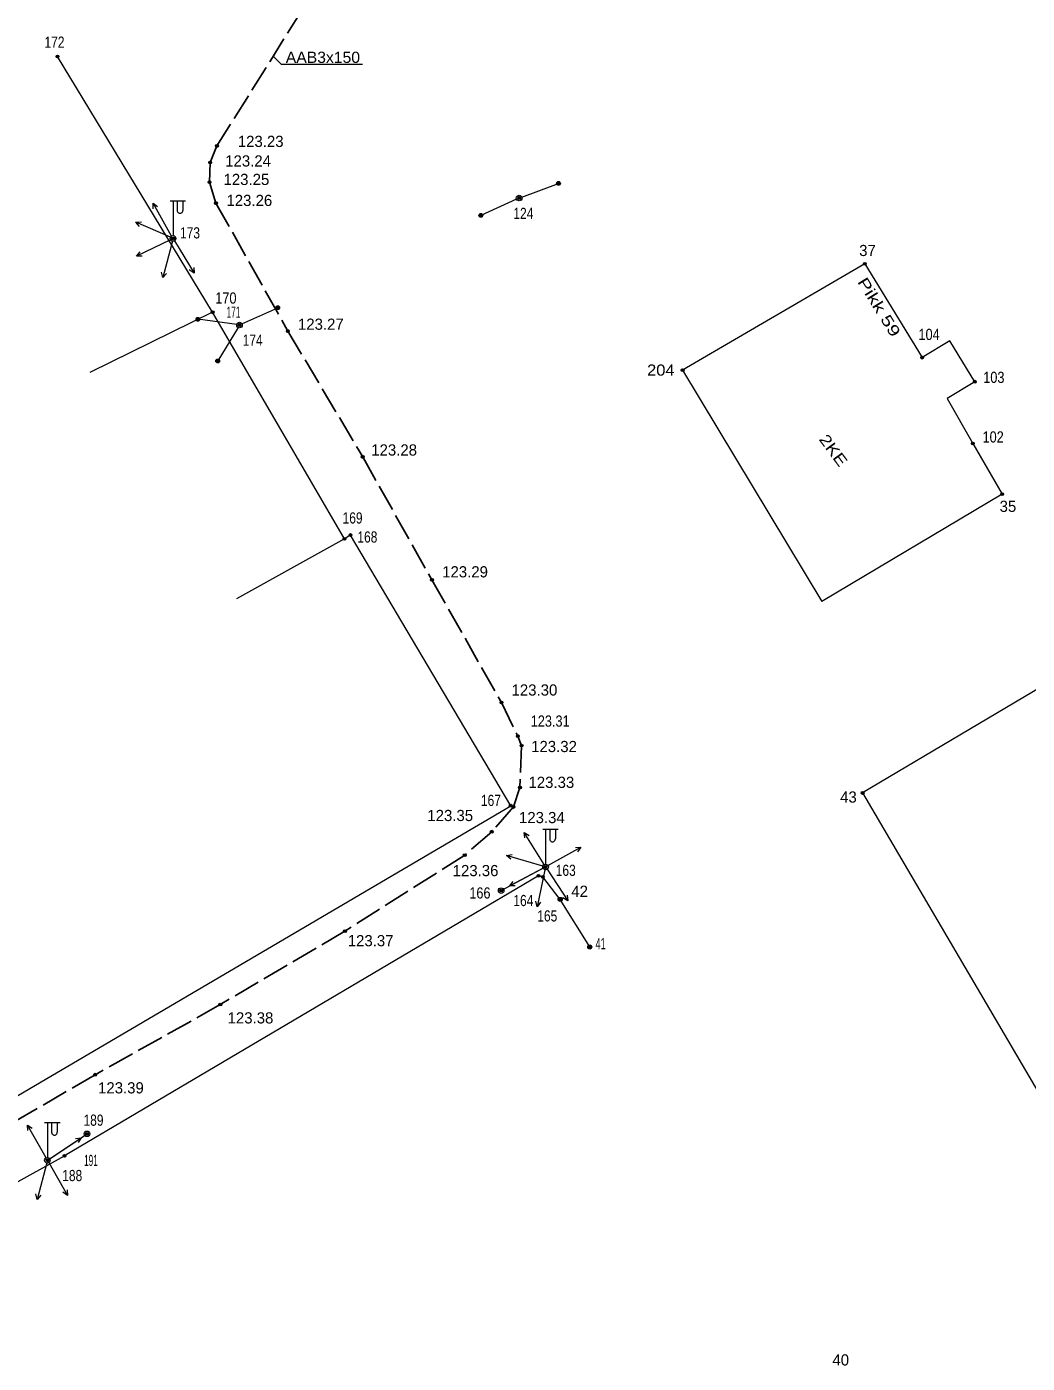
# Model space of a CAD drawing. Extents: x 641497 to 641817, y 6456998 to 6457475.
# Drawn here: x 641606.2 to 641677.7, y 6457091.9 to 6457187.4 of the extents above; entities that cross this region are included whole.
import ezdxf
from ezdxf.enums import TextEntityAlignment as Align

# ---------------------------------------------------------------- set-up
doc = ezdxf.new("R2010")
doc.units = 0
doc.header["$LTSCALE"] = 0.32
doc.header["$PDMODE"] = 32
doc.header["$PDSIZE"] = 0.16
doc.linetypes.add('LONG_DASHED', pattern=[7.5, 6, -1.5])
for name, color, linetype, lineweight in [('1', 7, 'Continuous', 13), ('11', 7, 'Continuous', 13), ('12', 7, 'Continuous', 13), ('13', 7, 'Continuous', 13), ('21', 7, 'Continuous', 13), ('28', 7, 'Continuous', 13), ('49', 7, 'Continuous', 13), ('54', 7, 'Continuous', 13), ('57', 7, 'Continuous', 13)]:
    doc.layers.add(name, color=color, linetype=linetype, lineweight=lineweight)
doc.layers.add('62', color=7, linetype='Continuous')

msp = doc.modelspace()

# ---------------------------------------------------------------- hatches: boundary and pattern name
at = {"layer": '28'}
for points in [[(641644.4679, 6457125.02, 1), (641644.1721, 6457125.02, 1)], [(641646.5779, 6457121.62, 1), (641646.2821, 6457121.62, 1)]]:
    msp.add_hatch(color=256, dxfattribs=at).paths.add_polyline_path(points)
at = {"layer": '54'}
for points in [[(641608.48, 6457185.28, 1), (641608.28, 6457185.28, 1)], [(641619.88, 6457178.88, 1), (641619.68, 6457178.88, 1)], [(641619.4, 6457177.69, 1), (641619.2, 6457177.69, 1)], [(641619.34, 6457176.29, 1), (641619.14, 6457176.29, 1)], [(641619.81, 6457174.8, 1), (641619.61, 6457174.8, 1)], [(641641.48, 6457175.16, 1), (641641.28, 6457175.16, 1)], [(641616.74, 6457172.27, 1), (641616.54, 6457172.27, 1)], [(641666.2, 6457170.46, 1), (641666, 6457170.46, 1)], [(641619.57, 6457167, 1), (641619.37, 6457167, 1)], [(641619.57, 6457167, 1), (641619.37, 6457167, 1)], [(641621.49, 6457166.08, 1), (641621.29, 6457166.08, 1)], [(641624.95, 6457165.65, 1), (641624.75, 6457165.65, 1)], [(641670.29, 6457163.75, 1), (641670.09, 6457163.75, 1)], [(641653.17, 6457162.86, 1), (641652.97, 6457162.86, 1)], [(641674.06, 6457162.03, 1), (641673.86, 6457162.03, 1)], [(641673.92, 6457157.61, 1), (641673.72, 6457157.61, 1)], [(641630.3, 6457156.65, 1), (641630.1, 6457156.65, 1)], [(641676.01, 6457153.99, 1), (641675.81, 6457153.99, 1)], [(641629, 6457150.79, 1), (641628.8, 6457150.79, 1)], [(641629.42, 6457151.07, 1), (641629.22, 6457151.07, 1)], [(641635.25, 6457147.86, 1), (641635.05, 6457147.86, 1)], [(641640.22, 6457139.09, 1), (641640.02, 6457139.09, 1)], [(641641.39, 6457136.7, 1), (641641.19, 6457136.7, 1)], [(641641.66, 6457136.01, 1), (641641.46, 6457136.01, 1)], [(641641.54, 6457133.01, 1), (641641.34, 6457133.01, 1)], [(641666.04, 6457132.63, 1), (641665.84, 6457132.63, 1)], [(641640.88, 6457131.72, 1), (641640.68, 6457131.72, 1)], [(641641.08, 6457131.63, 1), (641640.88, 6457131.63, 1)], [(641639.52, 6457129.86, 1), (641639.32, 6457129.86, 1)], [(641637.59, 6457128.18, 1), (641637.39, 6457128.18, 1)], [(641643.37, 6457127.34, 1), (641643.17, 6457127.34, 1)], [(641642.87, 6457126.71, 1), (641642.67, 6457126.71, 1)], [(641643.17, 6457126.64, 1), (641642.97, 6457126.64, 1)], [(641640.2, 6457125.65, 1), (641640, 6457125.65, 1)], [(641644.42, 6457125.02, 1), (641644.22, 6457125.02, 1)], [(641629.03, 6457122.75, 1), (641628.83, 6457122.75, 1)], [(641646.53, 6457121.62, 1), (641646.33, 6457121.62, 1)], [(641620.12, 6457117.5, 1), (641619.92, 6457117.5, 1)], [(641611.18, 6457112.49, 1), (641610.98, 6457112.49, 1)], [(641610.59, 6457108.26, 1), (641610.39, 6457108.26, 1)], [(641607.76, 6457106.37, 1), (641607.56, 6457106.37, 1)], [(641608.98, 6457106.69, 1), (641608.78, 6457106.69, 1)]]:
    msp.add_hatch(color=256, dxfattribs=at).paths.add_polyline_path(points)

# ---------------------------------------------------------------- linework, layer by layer
at = {"layer": '1'}
for p, q in [((641666.1, 6457170.46), (641653.07, 6457162.86)), ((641666.1, 6457170.46), (641670.19, 6457163.75)), ((641672.17, 6457164.96), (641670.19, 6457163.75)), ((641673.96, 6457162.03), (641672.17, 6457164.96)), ((641653.07, 6457162.86), (641663.02, 6457146.31)), ((641675.91, 6457153.99), (641663.02, 6457146.31))]:
    msp.add_line(p, q, dxfattribs=at)
msp.add_lwpolyline([(641673.96, 6457162.03), (641671.98, 6457160.82), (641673.82, 6457157.61), (641675.91, 6457153.99)], dxfattribs=at)
at = {"layer": '11'}
for p, q in [((641616.44, 6457174.97), (641617.54, 6457174.97)), ((641616.64, 6457174.97), (641616.64, 6457172.47)), ((641616.94, 6457174.97), (641616.94, 6457174.27)), ((641617.34, 6457174.97), (641617.34, 6457174.27)), ((641643.07, 6457130.04), (641644.17, 6457130.04)), ((641643.27, 6457130.04), (641643.27, 6457127.54)), ((641643.57, 6457130.04), (641643.57, 6457129.34)), ((641643.97, 6457130.04), (641643.97, 6457129.34)), ((641607.46, 6457109.07), (641608.56, 6457109.07)), ((641607.66, 6457109.07), (641607.66, 6457106.57)), ((641607.96, 6457109.07), (641607.96, 6457108.37)), ((641608.36, 6457109.07), (641608.36, 6457108.37))]:
    msp.add_line(p, q, dxfattribs=at)
for centre, radius in [((641616.64, 6457172.27), 0.2), ((641643.27, 6457127.34), 0.2), ((641640.1, 6457125.65), 0.1993), ((641610.49, 6457108.26), 0.1993), ((641607.66, 6457106.37), 0.2)]:
    msp.add_circle(centre, radius, dxfattribs=at)
for centre in [(641617.14, 6457174.2698), (641643.77, 6457129.3398), (641608.16, 6457108.3698)]:
    msp.add_arc(centre, 0.2, 179.93931, 0.0607, dxfattribs=at)
at = {"layer": '12'}
for p, q in [((641616.54, 6457172.44), (641615.21, 6457174.79)), ((641616.46, 6457172.35), (641613.98, 6457173.43)), ((641616.46, 6457172.18), (641614.03, 6457171)), ((641616.59, 6457172.08), (641615.9, 6457169.47)), ((641616.74, 6457172.1), (641618.15, 6457169.79)), ((641643.17, 6457127.51), (641641.75, 6457129.81)), ((641643.08, 6457127.4), (641640.49, 6457128.16)), ((641643.44, 6457127.44), (641645.8, 6457128.76)), ((641640.1, 6457125.65), (641643.27, 6457127.34)), ((641643.09, 6457127.25), (641640.71, 6457125.98)), ((641643.23, 6457127.14), (641642.66, 6457124.5)), ((641643.38, 6457127.17), (641644.87, 6457124.92)), ((641607.56, 6457106.54), (641606.23, 6457108.89)), ((641607.66, 6457106.37), (641610.49, 6457108.26)), ((641607.83, 6457106.48), (641610.07, 6457107.98)), ((641607.61, 6457106.18), (641606.92, 6457103.57)), ((641607.76, 6457106.2), (641609.1, 6457103.85))]:
    msp.add_line(p, q, dxfattribs=at)
for points in [[(641615.23, 6457174.39), (641615.21, 6457174.79), (641615.54, 6457174.56)], [(641614.24, 6457173.12), (641613.98, 6457173.43), (641614.39, 6457173.45)], [(641614.44, 6457171), (641614.03, 6457171), (641614.29, 6457171.32)], [(641618.12, 6457170.2), (641618.15, 6457169.79), (641617.8, 6457170.02)], [(641616.17, 6457169.77), (641615.9, 6457169.47), (641615.82, 6457169.87)], [(641641.79, 6457129.41), (641641.75, 6457129.81), (641642.1, 6457129.59)], [(641640.78, 6457127.89), (641640.49, 6457128.16), (641640.89, 6457128.23)], [(641645.4, 6457128.74), (641645.8, 6457128.76), (641645.56, 6457128.42)], [(641641.11, 6457125.99), (641640.71, 6457125.98), (641640.95, 6457126.31)], [(641644.82, 6457125.32), (641644.87, 6457124.92), (641644.51, 6457125.13)], [(641642.92, 6457124.82), (641642.66, 6457124.5), (641642.57, 6457124.9)], [(641606.25, 6457108.49), (641606.23, 6457108.89), (641606.57, 6457108.66)], [(641609.67, 6457107.93), (641610.07, 6457107.98), (641609.86, 6457107.63)], [(641609.08, 6457104.25), (641609.1, 6457103.85), (641608.76, 6457104.08)], [(641607.19, 6457103.87), (641606.92, 6457103.57), (641606.84, 6457103.97)]]:
    msp.add_lwpolyline(points, dxfattribs=at)
for centre in [(641616.64, 6457172.27), (641616.64, 6457172.27), (641616.64, 6457172.27), (641616.64, 6457172.27), (641616.64, 6457172.27), (641643.27, 6457127.34), (641643.27, 6457127.34), (641643.27, 6457127.34), (641643.27, 6457127.34), (641643.27, 6457127.34), (641643.27, 6457127.34), (641607.66, 6457106.37), (641607.66, 6457106.37), (641607.66, 6457106.37), (641607.66, 6457106.37)]:
    msp.add_circle(centre, 0.2, dxfattribs=at)
at = {"layer": '13'}
for p, q in [((641641.57, 6457175.23), (641644.19, 6457176.21)), ((641641.2, 6457175.08), (641638.65, 6457173.92)), ((641621.57, 6457166.16), (641624.12, 6457167.32)), ((641621.19, 6457166.11), (641618.42, 6457166.49)), ((641621.29, 6457165.91), (641619.84, 6457163.51))]:
    msp.add_line(p, q, dxfattribs=at)
for centre, radius in [((641644.1917, 6457176.206), 0.1361), ((641644.1917, 6457176.206), 0.1207), ((641644.1917, 6457176.206), 0.1039), ((641644.1917, 6457176.206), 0.0901), ((641644.1917, 6457176.206), 0.0749), ((641644.1917, 6457176.206), 0.0614), ((641644.1917, 6457176.206), 0.0497), ((641644.1917, 6457176.206), 0.0348), ((641644.1917, 6457176.206), 0.0235), ((641644.1917, 6457176.206), 0.0132), ((641644.1917, 6457176.206), 0.00782), ((641641.38, 6457175.16), 0.2), ((641641.38, 6457175.16), 0.2), ((641638.6486, 6457173.9193), 0.1361), ((641638.6486, 6457173.9193), 0.1207), ((641638.6486, 6457173.9193), 0.1039), ((641638.6486, 6457173.9193), 0.0901), ((641638.6486, 6457173.9193), 0.0749), ((641638.6486, 6457173.9193), 0.0614), ((641638.6486, 6457173.9193), 0.0497), ((641638.6486, 6457173.9193), 0.0348), ((641638.6486, 6457173.9193), 0.0235), ((641638.6486, 6457173.9193), 0.0132), ((641638.6486, 6457173.9193), 0.00782), ((641624.1214, 6457167.3207), 0.1361), ((641624.1214, 6457167.3207), 0.1207), ((641624.1214, 6457167.3207), 0.1039), ((641624.1214, 6457167.3207), 0.0901), ((641624.1214, 6457167.3207), 0.0749), ((641624.1214, 6457167.3207), 0.0614), ((641624.1214, 6457167.3207), 0.0497), ((641624.1214, 6457167.3207), 0.0348), ((641624.1214, 6457167.3207), 0.0235), ((641624.1214, 6457167.3207), 0.0132), ((641624.1214, 6457167.3207), 0.00782), ((641618.4181, 6457166.4899), 0.1361), ((641618.4181, 6457166.4899), 0.1207), ((641618.4181, 6457166.4899), 0.1039), ((641618.4181, 6457166.4899), 0.0901), ((641618.4181, 6457166.4899), 0.0749), ((641618.4181, 6457166.4899), 0.0614), ((641618.4181, 6457166.4899), 0.0497), ((641618.4181, 6457166.4899), 0.0348), ((641618.4181, 6457166.4899), 0.0235), ((641618.4181, 6457166.4899), 0.0132), ((641618.4181, 6457166.4899), 0.00782), ((641621.39, 6457166.08), 0.2), ((641621.39, 6457166.08), 0.2), ((641621.39, 6457166.08), 0.2), ((641619.8354, 6457163.5142), 0.1361), ((641619.8354, 6457163.5142), 0.1207), ((641619.8354, 6457163.5142), 0.1039), ((641619.8354, 6457163.5142), 0.0901), ((641619.8354, 6457163.5142), 0.0749), ((641619.8354, 6457163.5142), 0.0614), ((641619.8354, 6457163.5142), 0.0497), ((641619.8354, 6457163.5142), 0.0348), ((641619.8354, 6457163.5142), 0.0235), ((641619.8354, 6457163.5142), 0.0132), ((641619.8354, 6457163.5142), 0.00782)]:
    msp.add_circle(centre, radius, dxfattribs=at)
at = {"layer": '21', "linetype": 'LONG_DASHED', "lineweight": 25}
msp.add_lwpolyline([(641627.12, 6457190.6), (641619.78, 6457178.88), (641619.3, 6457177.69), (641619.24, 6457176.29), (641619.71, 6457174.8), (641624.85, 6457165.65), (641630.2, 6457156.65), (641635.15, 6457147.86), (641640.12, 6457139.09), (641641.29, 6457136.7), (641641.56, 6457136.01), (641641.44, 6457133.01), (641640.98, 6457131.63), (641639.42, 6457129.86), (641637.49, 6457128.18), (641628.93, 6457122.75), (641620.02, 6457117.5), (641611.08, 6457112.49), (641601.49, 6457106.91)], dxfattribs=at)
at = {"layer": '21'}
msp.add_lwpolyline([(641630.18, 6457184.7), (641624.4, 6457184.7), (641623.81, 6457185.27)], dxfattribs=at)
at = {"layer": '28'}
for p, q in [((641619.47, 6457167), (641608.38, 6457185.28)), ((641628.9, 6457150.79), (641621.17, 6457146.51))]:
    msp.add_line(p, q, dxfattribs=at)
for points in [[(641588.17, 6457100.8), (641640.78, 6457131.72), (641629.32, 6457151.07), (641628.9, 6457150.79), (641619.47, 6457167), (641610.69, 6457162.68)], [(641704.81, 6457155.67), (641665.94, 6457132.63), (641689.24, 6457092.94)], [(641646.43, 6457121.62), (641644.32, 6457125.02), (641643.07, 6457126.64), (641642.77, 6457126.71), (641608.88, 6457106.69)], [(641597.42, 6457099.98), (641604.87, 6457104.47), (641608.88, 6457106.69)]]:
    msp.add_lwpolyline(points, dxfattribs=at)
for centre in [(641644.32, 6457125.02), (641646.43, 6457121.62)]:
    msp.add_circle(centre, 0.1479, dxfattribs=at)
at = {"layer": '54'}
for centre in [(641608.38, 6457185.28), (641619.78, 6457178.88), (641619.3, 6457177.69), (641619.24, 6457176.29), (641619.71, 6457174.8), (641641.38, 6457175.16), (641616.64, 6457172.27), (641666.1, 6457170.46), (641619.47, 6457167), (641619.47, 6457167), (641621.39, 6457166.08), (641624.85, 6457165.65), (641670.19, 6457163.75), (641653.07, 6457162.86), (641673.96, 6457162.03), (641673.82, 6457157.61), (641630.2, 6457156.65), (641675.91, 6457153.99), (641628.9, 6457150.79), (641629.32, 6457151.07), (641635.15, 6457147.86), (641640.12, 6457139.09), (641641.29, 6457136.7), (641641.56, 6457136.01), (641641.44, 6457133.01), (641665.94, 6457132.63), (641640.78, 6457131.72), (641640.98, 6457131.63), (641639.42, 6457129.86), (641637.49, 6457128.18), (641643.27, 6457127.34), (641642.77, 6457126.71), (641643.07, 6457126.64), (641640.1, 6457125.65), (641644.32, 6457125.02), (641628.93, 6457122.75), (641646.43, 6457121.62), (641620.02, 6457117.5), (641611.08, 6457112.49), (641610.49, 6457108.26), (641607.66, 6457106.37), (641608.88, 6457106.69)]:
    msp.add_circle(centre, 0.1, dxfattribs=at)
for p in [(641608.38, 6457185.28), (641619.78, 6457178.88), (641619.3, 6457177.69), (641619.24, 6457176.29), (641619.71, 6457174.8), (641641.38, 6457175.16), (641616.64, 6457172.27), (641666.1, 6457170.46), (641619.47, 6457167), (641621.39, 6457166.08), (641624.85, 6457165.65), (641670.19, 6457163.75), (641653.07, 6457162.86), (641673.96, 6457162.03), (641673.82, 6457157.61), (641630.2, 6457156.65), (641675.91, 6457153.99), (641629.32, 6457151.07), (641628.9, 6457150.79), (641635.15, 6457147.86), (641640.12, 6457139.09), (641641.29, 6457136.7), (641641.56, 6457136.01), (641641.44, 6457133.01), (641640.78, 6457131.72), (641665.94, 6457132.63), (641640.98, 6457131.63), (641639.42, 6457129.86), (641637.49, 6457128.18), (641643.27, 6457127.34), (641642.77, 6457126.71), (641643.07, 6457126.64), (641640.1, 6457125.65), (641644.32, 6457125.02), (641628.93, 6457122.75), (641646.43, 6457121.62), (641620.02, 6457117.5), (641611.08, 6457112.49), (641610.49, 6457108.26), (641607.66, 6457106.37), (641608.88, 6457106.69)]:
    msp.add_point(p, dxfattribs=at)

# ---------------------------------------------------------------- texts
at = {"layer": '21', "width": 1.05}
msp.add_text('AAB3x150', height=0.8, dxfattribs=at).set_placement((641624.7, 6457184.82))
at = {"layer": '49'}
for s, p in [('123.23', (641621.27, 6457178.81)), ('123.24', (641620.37, 6457177.41)), ('123.25', (641620.25, 6457176.09)), ('123.26', (641620.46, 6457174.59)), ('123.27', (641625.57, 6457165.74)), ('123.28', (641630.81, 6457156.75)), ('123.29', (641635.88, 6457148.04)), ('123.30', (641640.84, 6457139.59)), ('123.32', (641642.24, 6457135.55)), ('123.33', (641642.05, 6457132.99)), ('123.35', (641634.82, 6457130.62)), ('123.34', (641641.37, 6457130.47)), ('123.36', (641636.63, 6457126.68)), ('123.37', (641629.13, 6457121.67)), ('123.38', (641620.54, 6457116.15)), ('123.39', (641611.28, 6457111.15))]:
    msp.add_text(s, height=0.8, dxfattribs=at).set_placement(p)
at = {"layer": '49', "width": 0.85}
msp.add_text('123.31', height=0.8, dxfattribs=at).set_placement((641642.21, 6457137.37))
at = {"layer": '57'}
for s, rotation, width, p in [('Pikk 59', 301.707, 1.35, (641666.7744, 6457167.1552)), ('2KE', 306.435, 1.25, (641663.5274, 6457156.8876))]:
    msp.add_text(s, height=0.8, rotation=rotation, dxfattribs=dict(at, width=width)).set_placement(p, align=Align.CENTER)
at = {"layer": '62'}
for s, width, p in [('172', 0.8, (641607.45, 6457185.9)), ('124', 0.8, (641640.97, 6457173.66)), ('173', 0.8, (641617.14, 6457172.27)), ('170', 0.85, (641619.66, 6457167.61)), ('171', 0.55, (641620.47, 6457166.6)), ('174', 0.8, (641621.62, 6457164.6)), ('104', 0.85, (641669.93, 6457165.01)), ('204', 1.1, (641650.53, 6457162.46)), ('103', 0.85, (641674.56, 6457161.94)), ('102', 0.85, (641674.51, 6457157.68)), ('169', 0.8, (641628.76, 6457151.89)), ('168', 0.8, (641629.82, 6457150.53)), ('167', 0.8, (641638.65, 6457131.7)), ('163', 0.8, (641644, 6457126.7)), ('166', 0.85, (641637.82, 6457125.08)), ('164', 0.8, (641640.97, 6457124.54)), ('165', 0.8, (641642.68, 6457123.44)), ('41', 0.6, (641646.85, 6457121.46)), ('189', 0.8, (641610.24, 6457108.84)), ('191', 0.55, (641610.28, 6457105.96)), ('188', 0.8, (641608.72, 6457104.88))]:
    msp.add_text(s, height=0.8, dxfattribs=dict(at, width=width)).set_placement(p)
for s, p in [('37', (641665.69, 6457171.01)), ('35', (641675.73, 6457152.72)), ('43', (641664.33, 6457131.94)), ('42', (641645.11, 6457125.2)), ('40', (641663.78, 6457091.7))]:
    msp.add_text(s, height=0.8, dxfattribs=at).set_placement(p)

doc.saveas('drawing.dxf')
